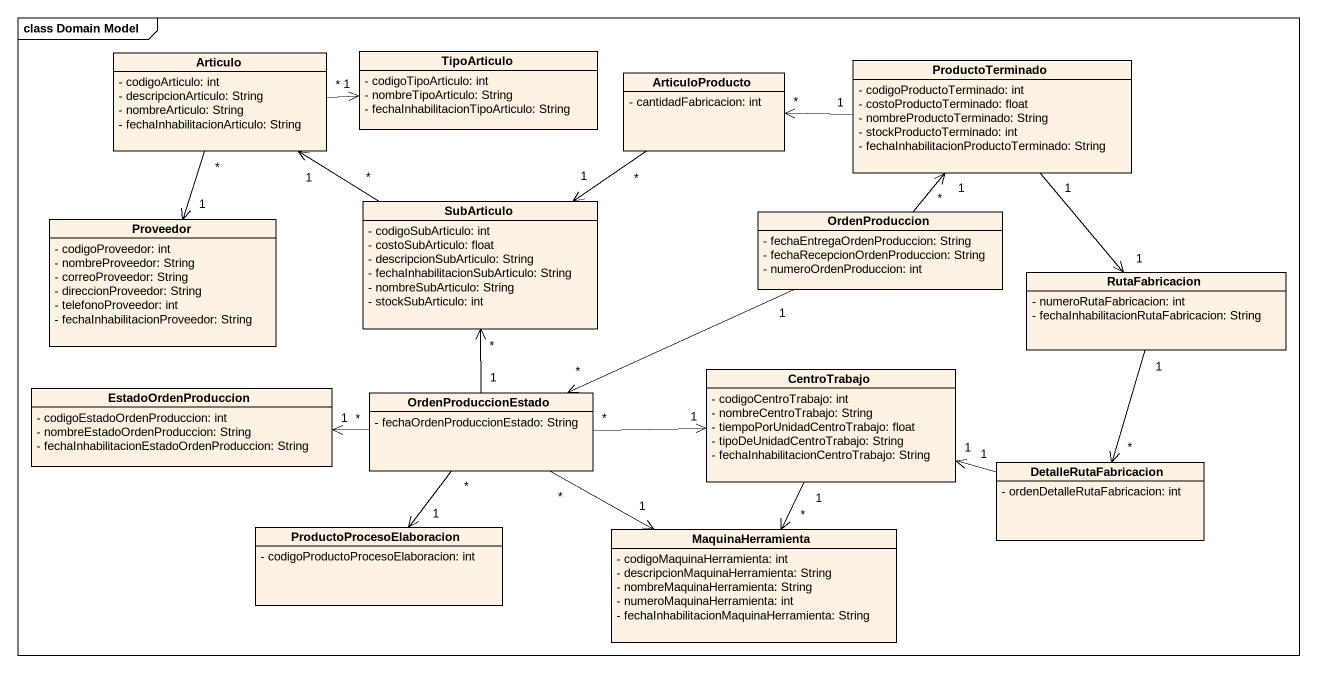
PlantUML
@startuml
mainframe class Domain Model
hide circle
hide empty members
skinparam classAttributeIconSize 0
class Articulo {
  - codigoArticulo: int
  - descripcionArticulo: String
  - nombreArticulo: String
  - fechaInhabilitacionArticulo: String
}
class TipoArticulo {
  - codigoTipoArticulo: int
  - nombreTipoArticulo: String
  - fechaInhabilitacionTipoArticulo: String
}
class ProductoTerminado {
  - codigoProductoTerminado: int
  - costoProductoTerminado: float
  - nombreProductoTerminado: String
  - stockProductoTerminado: int
  - fechaInhabilitacionProductoTerminado: String
}
class ArticuloProducto {
  - cantidadFabricacion: int
}
class Proveedor {
  - codigoProveedor: int
  - nombreProveedor: String
  - correoProveedor: String
  - direccionProveedor: String
  - telefonoProveedor: int
  - fechaInhabilitacionProveedor: String
}
class SubArticulo {
  - codigoSubArticulo: int
  - costoSubArticulo: float
  - descripcionSubArticulo: String
  - fechaInhabilitacionSubArticulo: String
  - nombreSubArticulo: String
  - stockSubArticulo: int
}
class OrdenProduccion {
  - fechaEntregaOrdenProduccion: String
  - fechaRecepcionOrdenProduccion: String
  - numeroOrdenProduccion: int
}
class RutaFabricacion {
  - numeroRutaFabricacion: int
  - fechaInhabilitacionRutaFabricacion: String
}
class CentroTrabajo {
  - codigoCentroTrabajo: int
  - nombreCentroTrabajo: String
  - tiempoPorUnidadCentroTrabajo: float
  - tipoDeUnidadCentroTrabajo: String
  - fechaInhabilitacionCentroTrabajo: String
}
class EstadoOrdenProduccion {
  - codigoEstadoOrdenProduccion: int
  - nombreEstadoOrdenProduccion: String
  - fechaInhabilitacionEstadoOrdenProduccion: String
}
class OrdenProduccionEstado {
  - fechaOrdenProduccionEstado: String
}
class DetalleRutaFabricacion {
  - ordenDetalleRutaFabricacion: int
}
class ProductoProcesoElaboracion {
  - codigoProductoProcesoElaboracion: int
}
class MaquinaHerramienta {
  - codigoMaquinaHerramienta: int
  - descripcionMaquinaHerramienta: String
  - nombreMaquinaHerramienta: String
  - numeroMaquinaHerramienta: int
  - fechaInhabilitacionMaquinaHerramienta: String
}
Articulo "*" -right-> "1" TipoArticulo
Articulo "*" --> "1" Proveedor
ProductoTerminado "1" -left-> "*" ArticuloProducto
ProductoTerminado "1" --> "1" RutaFabricacion
ArticuloProducto "*" --> "1" SubArticulo
SubArticulo "*" -up-> "1" Articulo
OrdenProduccion "*" -up-> "1" ProductoTerminado
OrdenProduccion "1" -left-> "*" OrdenProduccionEstado
RutaFabricacion "1" --> "*" DetalleRutaFabricacion
CentroTrabajo "1" --> "*" MaquinaHerramienta
OrdenProduccionEstado "1" -up-> "*" SubArticulo
OrdenProduccionEstado "*" -right-> "1" CentroTrabajo
OrdenProduccionEstado "*" -left-> "1" EstadoOrdenProduccion
OrdenProduccionEstado "*" --> "1" ProductoProcesoElaboracion
OrdenProduccionEstado "*" -right-> "1" MaquinaHerramienta
DetalleRutaFabricacion "1" -left-> "1" CentroTrabajo
@enduml
